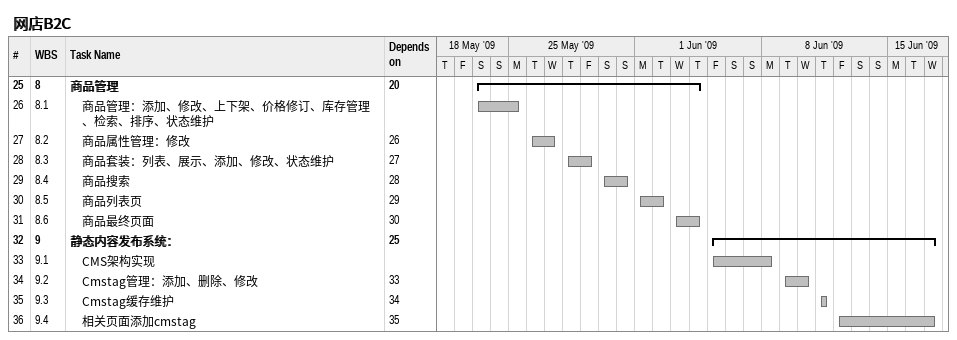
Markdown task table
网店B2C

| ID | WBS | Task | Start | Finish | Predecessors |
|---|---|---|---|---|---|
| 25 | 8 | **商品管理** | 2009-05-23 | 2009-06-04 | 20 |
| 26 | 8.1 | 商品管理：添加、修改、上下架、价格修订、库存管理、检索、排序、状态维护 | 2009-05-23 | 2009-05-25 |  |
| 27 | 8.2 | 商品属性管理：修改 | 2009-05-26 | 2009-05-27 | 26 |
| 28 | 8.3 | 商品套装：列表、展示、添加、修改、状态维护 | 2009-05-28 | 2009-05-29 | 27 |
| 29 | 8.4 | 商品搜索 | 2009-05-30 | 2009-05-31 | 28 |
| 30 | 8.5 | 商品列表页 | 2009-06-01 | 2009-06-02 | 29 |
| 31 | 8.6 | 商品最终页面 | 2009-06-03 | 2009-06-04 | 30 |
| 32 | 9 | **静态内容发布系统：** | 2009-06-05 | 2009-06-17 | 25 |
| 33 | 9.1 | CMS架构实现 | 2009-06-05 | 2009-06-08 |  |
| 34 | 9.2 | Cmstag管理：添加、删除、修改 | 2009-06-09 | 2009-06-10 | 33 |
| 35 | 9.3 | Cmstag缓存维护 | 2009-06-11 | 2009-06-11 | 34 |
| 36 | 9.4 | 相关页面添加cmstag | 2009-06-12 | 2009-06-17 | 35 |
